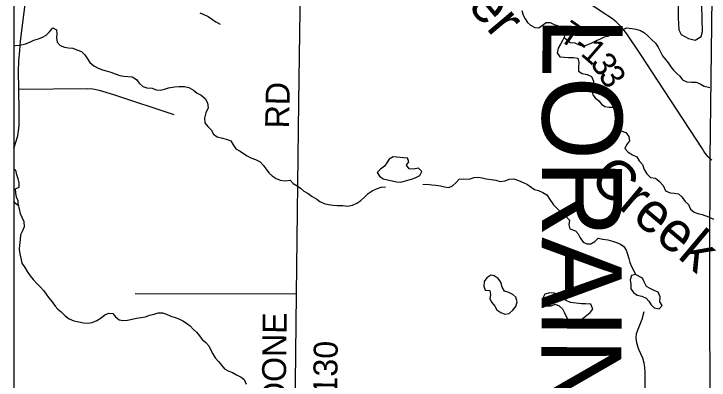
# Model space of a CAD drawing. Extents: x 0 to 34, y 0 to 23.3.
# Drawn here: x 2.1 to 3.746, y 16.642 to 17.508 of the extents above; entities that cross this region are included whole.
import ezdxf

# ---------------------------------------------------------------- set-up
doc = ezdxf.new("R2010")
doc.units = 0
for name, color, linetype in [('GM_X_Corporation', 7, 'Continuous'), ('GM_X_County_Text', 7, 'Continuous'), ('GM_X_Minor_Lake', 7, 'Continuous'), ('GM_X_Minor_River', 7, 'Continuous'), ('GM_X_Minor_River_Text', 7, 'Continuous'), ('GM_X_State_Route', 7, 'Continuous'), ('GM_X_Township_Road', 7, 'Continuous'), ('GM_X_Township_Road_Text', 7, 'Continuous'), ('SH_Data', 7, 'Continuous')]:
    doc.layers.add(name, color=color, linetype=linetype)

msp = doc.modelspace()

# ---------------------------------------------------------------- linework, layer by layer
at = {"layer": 'GM_X_Corporation'}
msp.add_lwpolyline([(3.7485, 16.4994), (3.7478, 16.9197), (3.7485, 17.166), (3.7547, 17.6732), (3.7576, 17.7551), (3.7612, 18.4843), (3.7626, 18.6108), (3.7645, 19.1388), (3.6409, 19.14), (3.2523, 19.139), (3.196, 19.1392), (3.1396, 19.139), (3.0823, 19.1395), (3.0258, 19.14), (2.969, 19.1395), (2.9286, 19.1404), (2.9131, 19.14), (2.6883, 19.1392), (2.4253, 19.1378), (2.3, 19.1383), (2.1, 19.138), (2.1, 14.1)], dxfattribs=at)
msp.add_lwpolyline([(3.7485, 16.4994), (3.7478, 16.9197), (3.7485, 17.166), (3.7547, 17.6732), (3.7576, 17.7551), (3.7612, 18.4843), (3.7626, 18.6108), (3.7645, 19.1388), (3.6409, 19.14), (3.2523, 19.139), (3.196, 19.1392), (3.1396, 19.139), (3.0823, 19.1395), (3.0258, 19.14), (2.969, 19.1395), (2.9286, 19.1404), (2.9131, 19.14), (2.6883, 19.1392), (2.4253, 19.1378), (2.3, 19.1383), (2.1, 19.138), (2.1, 14.1)], dxfattribs=at)
at = {"layer": 'GM_X_Minor_Lake'}
for points in [[(3.032, 17.1668), (2.9978, 17.1693), (2.9883, 17.1642), (2.9831, 17.1558), (2.9772, 17.1477), (2.9678, 17.1408), (2.9599, 17.1327), (2.9657, 17.124), (2.9741, 17.1177), (2.9848, 17.1152), (2.9958, 17.113)], [(2.9958, 17.113), (3.0057, 17.1105), (3.0164, 17.1095), (3.0296, 17.1138), (3.0413, 17.1167), (3.0504, 17.1198), (3.061, 17.1253), (3.0658, 17.1352), (3.0577, 17.1427), (3.046, 17.1403), (3.0357, 17.1413), (3.0295, 17.1499), (3.0351, 17.158), (3.032, 17.1671)], [(2.9958, 17.113), (3.0057, 17.1105), (3.0164, 17.1095), (3.0296, 17.1138), (3.0413, 17.1167), (3.0504, 17.1198), (3.061, 17.1253), (3.0658, 17.1352), (3.0577, 17.1427), (3.046, 17.1403), (3.0357, 17.1413), (3.0295, 17.1499), (3.0351, 17.158), (3.032, 17.1668)], [(2.1047, 17.0845), (2.1034, 17.094), (2.1125, 17.0979), (2.1127, 17.1081), (2.1099, 17.1176), (2.1068, 17.1274), (2.1048, 17.1381), (2.1, 17.1397)], [(2.1, 17.0638), (2.1015, 17.0613), (2.11, 17.0557), (2.1098, 17.0656), (2.1063, 17.0746), (2.1047, 17.0845)], [(3.5723, 16.8914), (3.5628, 16.889), (3.5595, 16.8791), (3.5612, 16.8677), (3.5609, 16.8578), (3.5671, 16.8484), (3.5759, 16.8424), (3.5869, 16.8403), (3.5969, 16.8355), (3.6034, 16.8283), (3.6088, 16.8197), (3.6161, 16.8126)], [(3.6161, 16.8126), (3.6276, 16.8104), (3.6347, 16.8177), (3.6296, 16.8268), (3.6306, 16.8382), (3.6259, 16.8499), (3.6164, 16.8532), (3.6065, 16.8584), (3.5981, 16.8632), (3.5934, 16.8723), (3.5883, 16.8829), (3.5723, 16.8914)], [(3.2294, 16.89), (3.2196, 16.8834), (3.2133, 16.875), (3.2127, 16.8636), (3.2158, 16.8545), (3.2268, 16.8535), (3.2285, 16.844), (3.2267, 16.8341), (3.2314, 16.8251), (3.2391, 16.8165), (3.2437, 16.8078), (3.2529, 16.8014), (3.2625, 16.7974), (3.2731, 16.7994)], [(3.229, 16.8897), (3.2196, 16.8834), (3.2133, 16.875), (3.2127, 16.8636), (3.2158, 16.8545), (3.2268, 16.8535), (3.2285, 16.844), (3.2267, 16.8341), (3.2314, 16.8251), (3.2391, 16.8165), (3.2437, 16.8078), (3.2529, 16.8014), (3.2625, 16.7974), (3.2731, 16.7994)], [(3.2731, 16.7994), (3.2813, 16.8071), (3.2888, 16.8156), (3.2917, 16.827), (3.2889, 16.838), (3.2813, 16.844), (3.2717, 16.8484), (3.2618, 16.8517), (3.2564, 16.8611), (3.2528, 16.8736), (3.2466, 16.8815), (3.2374, 16.8882), (3.229, 16.8897)], [(3.4178, 16.8252), (3.4075, 16.8296), (3.3972, 16.836), (3.3884, 16.8415), (3.3792, 16.8471), (3.3689, 16.8481), (3.3572, 16.8449), (3.3524, 16.8354), (3.3533, 16.8248), (3.3617, 16.8173), (3.372, 16.8174), (3.3818, 16.8209), (3.3913, 16.8173), (3.399, 16.8098), (3.4041, 16.8007)], [(3.4041, 16.8007), (3.408, 16.792), (3.4134, 16.7815), (3.4241, 16.7782), (3.4351, 16.7806), (3.4445, 16.7857), (3.4569, 16.7949), (3.4644, 16.8015), (3.4708, 16.8092), (3.4661, 16.8209), (3.4539, 16.8222), (3.444, 16.8217), (3.4178, 16.8252)]]:
    msp.add_lwpolyline(points, dxfattribs=at)
at = {"layer": 'GM_X_Minor_River'}
for points in [[(2.5406, 17.5102), (2.5494, 17.5062), (2.5604, 17.5014), (2.5704, 17.4946), (2.5784, 17.4891), (2.5884, 17.4831)], [(3.3029, 17.5155), (3.3061, 17.5049), (3.3104, 17.4958), (3.3162, 17.4875), (3.3231, 17.4808), (3.3334, 17.4756), (3.3433, 17.4746), (3.3516, 17.4811), (3.3602, 17.4873), (3.3697, 17.4874), (3.3793, 17.4826), (3.3888, 17.4793), (3.3976, 17.4734), (3.4034, 17.4658), (3.4039, 17.4541), (3.3991, 17.4449), (3.3943, 17.4365), (3.3887, 17.4269), (3.3866, 17.4155), (3.3927, 17.4064), (3.403, 17.4051), (3.4133, 17.4044), (3.425, 17.4046), (3.4353, 17.4032), (3.4381, 17.3926), (3.4367, 17.3819), (3.4372, 17.3724), (3.4453, 17.3665), (3.4578, 17.364), (3.4674, 17.3599), (3.4724, 17.349), (3.4726, 17.3372), (3.4685, 17.3261), (3.4706, 17.3166), (3.4767, 17.3091), (3.4855, 17.3024), (3.4913, 17.2941), (3.4994, 17.2889), (3.5093, 17.2871), (3.5195, 17.2873), (3.5298, 17.2851), (3.5363, 17.278), (3.538, 17.2678), (3.5324, 17.2582), (3.5276, 17.2479), (3.5296, 17.2369), (3.5381, 17.2313), (3.5487, 17.2272), (3.5561, 17.2178), (3.5577, 17.2076), (3.551, 17.1984), (3.5469, 17.1892), (3.5546, 17.181), (3.5646, 17.1743), (3.5749, 17.1698), (3.5807, 17.1604)], [(2.1, 17.4324), (2.1034, 17.4328), (2.1144, 17.4341), (2.1276, 17.4373), (2.1378, 17.4409), (2.1469, 17.4455), (2.1579, 17.4487), (2.1677, 17.4523), (2.1767, 17.4577), (2.1839, 17.465), (2.1921, 17.4746), (2.2009, 17.4701), (2.2018, 17.4603), (2.2011, 17.4508), (2.2028, 17.4405), (2.2093, 17.433), (2.2196, 17.4294), (2.2295, 17.4276), (2.2398, 17.4266), (2.2493, 17.4229), (2.26, 17.4185), (2.2681, 17.411), (2.2739, 17.4016), (2.2801, 17.3925), (2.2889, 17.3851), (2.2996, 17.3795), (2.3095, 17.3754), (2.3186, 17.3729), (2.3293, 17.3696), (2.34, 17.3656), (2.3507, 17.3623), (2.3602, 17.3601), (2.3697, 17.3599), (2.3803, 17.3585), (2.3907, 17.3525), (2.3965, 17.3435), (2.4053, 17.336), (2.4148, 17.3327), (2.4274, 17.3317), (2.4365, 17.3284), (2.4468, 17.3271), (2.4563, 17.3295), (2.4661, 17.333), (2.4805, 17.3351), (2.4915, 17.336), (2.5036, 17.3358), (2.5143, 17.334), (2.525, 17.3277), (2.5342, 17.3202), (2.5438, 17.3154), (2.5533, 17.3079), (2.5584, 17.2973), (2.5597, 17.2856), (2.5541, 17.2741), (2.5516, 17.2608), (2.5518, 17.2502), (2.5595, 17.2415), (2.5672, 17.2336), (2.573, 17.2235), (2.5814, 17.2167), (2.591, 17.2142), (2.6024, 17.2113), (2.6138, 17.2076), (2.6196, 17.1982), (2.6258, 17.1888), (2.6358, 17.1829), (2.6438, 17.1776), (2.6522, 17.1721), (2.6614, 17.1676), (2.6721, 17.1636), (2.6832, 17.1576), (2.6905, 17.1498), (2.6974, 17.1407), (2.704, 17.1321), (2.7117, 17.125), (2.7212, 17.1182), (2.7308, 17.1142), (2.7426, 17.1128), (2.7539, 17.1141), (2.7616, 17.1066), (2.7708, 17.101), (2.7789, 17.0954), (2.7869, 17.0887)], [(3.4029, 17.4521), (3.4082, 17.4473), (3.417, 17.4402), (3.428, 17.4392), (3.4383, 17.4348), (3.449, 17.4315), (3.4596, 17.435), (3.4687, 17.4389), (3.4796, 17.4448), (3.4887, 17.4487), (3.4989, 17.4534), (3.5091, 17.4562), (3.5197, 17.4605), (3.5302, 17.4648), (3.5389, 17.4695), (3.551, 17.4746), (3.5632, 17.4728), (3.5731, 17.4714), (3.5837, 17.4685), (3.5933, 17.4626), (3.601, 17.4558), (3.6098, 17.4468), (3.619, 17.4382), (3.626, 17.4288), (3.6311, 17.4179), (3.6357, 17.4088), (3.6427, 17.3998), (3.6496, 17.3919), (3.6558, 17.3828), (3.6623, 17.375), (3.67, 17.3671), (3.6773, 17.3603), (3.6835, 17.3521), (3.6938, 17.3469), (3.7045, 17.3459), (3.7155, 17.346), (3.7254, 17.3427), (3.7342, 17.3367), (3.7481, 17.3338)], [(3.4039, 17.4541), (3.4038, 17.4541)], [(3.5807, 17.1604), (3.5888, 17.1514), (3.5927, 17.1397), (3.5986, 17.1295), (3.6078, 17.1209), (3.6192, 17.1191), (3.628, 17.1124), (3.6376, 17.1015), (3.6427, 17.0894), (3.6542, 17.0843), (3.6637, 17.084), (3.6739, 17.0819), (3.6816, 17.0747), (3.6894, 17.0638), (3.6974, 17.0571), (3.7025, 17.0461), (3.7109, 17.039), (3.7197, 17.0353), (3.7296, 17.0332), (3.7451, 17.0276)], [(3.0684, 17.1045), (3.0779, 17.105), (3.0893, 17.1036), (3.0992, 17.1026), (3.1102, 17.1012), (3.1194, 17.0987), (3.13, 17.0973), (3.1387, 17.1012), (3.1474, 17.1093), (3.1545, 17.117), (3.164, 17.1175), (3.178, 17.1169), (3.1897, 17.1205), (3.1992, 17.1217), (3.2087, 17.1199), (3.2186, 17.1178), (3.23, 17.1164), (3.2411, 17.1147), (3.2517, 17.1114), (3.2631, 17.1127), (3.2726, 17.1166), (3.2839, 17.1179), (3.2946, 17.1138), (3.3057, 17.109), (3.316, 17.1046), (3.3248, 17.0979), (3.3325, 17.0923), (3.342, 17.0897), (3.3527, 17.0849), (3.3619, 17.0797), (3.3688, 17.0684), (3.3781, 17.056), (3.3854, 17.0485), (3.3935, 17.0406), (3.4023, 17.0366), (3.4081, 17.0279), (3.4154, 17.02), (3.4144, 17.009), (3.4164, 16.9992), (3.4297, 16.9948), (3.4363, 16.9876), (3.4413, 16.9778), (3.4483, 16.968), (3.4567, 16.9636), (3.4662, 16.9637), (3.476, 16.9695), (3.4839, 16.9769), (3.4945, 16.9751), (3.5063, 16.9737), (3.5174, 16.9701), (3.5269, 16.9668), (3.5364, 16.9631), (3.5441, 16.9575), (3.5495, 16.9488), (3.5531, 16.9394), (3.5562, 16.9295), (3.5586, 16.9201), (3.5625, 16.9102), (3.568, 16.9001), (3.5723, 16.8914)], [(2.7869, 17.0887), (2.7965, 17.0831), (2.8064, 17.0757), (2.8171, 17.0697), (2.8248, 17.0641), (2.8344, 17.0593), (2.845, 17.0572), (2.856, 17.0554), (2.8659, 17.0548), (2.8788, 17.0545), (2.8899, 17.0532), (2.9016, 17.0552), (2.9118, 17.0599), (2.9212, 17.0665), (2.9306, 17.0746), (2.9392, 17.0827), (2.9483, 17.0896), (2.9585, 17.0936), (2.9694, 17.0979), (2.98, 17.0988)], [(2.1099, 17.0572), (2.1127, 17.0455), (2.1151, 17.0356), (2.119, 17.0269), (2.1234, 17.0164), (2.1246, 17.0038), (2.1202, 16.9943), (2.1154, 16.9855), (2.1148, 16.9737), (2.1134, 16.9612), (2.1124, 16.9505), (2.114, 16.9403), (2.1165, 16.93), (2.1189, 16.9183), (2.1255, 16.9081), (2.1317, 16.8983), (2.1386, 16.8882), (2.1459, 16.8795), (2.1544, 16.8701), (2.1629, 16.8615), (2.1698, 16.8532), (2.1764, 16.845), (2.1818, 16.8371), (2.1906, 16.8269), (2.198, 16.8168), (2.2038, 16.8092), (2.2118, 16.8029), (2.221, 16.7939), (2.2306, 16.7864), (2.2421, 16.7816), (2.2535, 16.7795), (2.2645, 16.777), (2.2755, 16.7763), (2.2854, 16.7776), (2.296, 16.7823), (2.3065, 16.7889), (2.3152, 16.7958), (2.3246, 16.8001), (2.3345, 16.7991), (2.3403, 16.7916), (2.3491, 16.7845), (2.3586, 16.7827), (2.3692, 16.7836), (2.3798, 16.786), (2.3901, 16.7877), (2.4011, 16.7897), (2.412, 16.7914), (2.4211, 16.7949), (2.4321, 16.7977), (2.4415, 16.8009), (2.4522, 16.8006), (2.4617, 16.7977), (2.472, 16.7925), (2.4816, 16.7893), (2.4907, 16.7867), (2.4999, 16.7815), (2.5091, 16.7759), (2.5175, 16.77), (2.5248, 16.7617), (2.5321, 16.7546), (2.5398, 16.7459), (2.546, 16.738), (2.5548, 16.7302), (2.5614, 16.7223), (2.566, 16.7125), (2.5707, 16.7034), (2.5765, 16.694), (2.5846, 16.6854), (2.5915, 16.6767), (2.5985, 16.6684), (2.6088, 16.6629), (2.618, 16.6596), (2.6271, 16.6544), (2.6378, 16.6488), (2.6455, 16.6432), (2.6502, 16.6323)], [(3.7451, 17.0276), (3.7569, 17.0223)]]:
    msp.add_lwpolyline(points, dxfattribs=at)
at = {"layer": 'GM_X_State_Route'}
msp.add_lwpolyline([(2.1, 17.1891), (2.1095, 17.2191), (2.1127, 17.2429), (2.1121, 17.2784), (2.1115, 17.3299), (2.1111, 17.372), (2.1118, 17.3962), (2.114, 17.4209), (2.1159, 17.4435), (2.1307, 17.562)], dxfattribs=at)
at = {"layer": 'GM_X_Township_Road'}
msp.add_line((2.7694, 16.8449), (2.387, 16.846), dxfattribs=at)
for points in [[(2.7651, 16.4956), (2.7694, 16.8449), (2.7747, 17.2987), (2.7792, 17.6257), (2.7816, 17.8613)], [(3.5421, 17.4721), (3.5408, 17.4736), (3.5334, 17.4815), (3.5263, 17.4889), (3.5151, 17.4973), (3.5062, 17.5028), (3.4993, 17.508), (3.4602, 17.534), (3.4468, 17.5424), (3.4368, 17.5505), (3.4286, 17.5576), (3.4224, 17.565), (3.4186, 17.5715), (3.4158, 17.5784), (3.4136, 17.5856), (3.4115, 17.5958), (3.4072, 17.6297), (3.3995, 17.7009), (3.3945, 17.7543)], [(3.6654, 17.6328), (3.6709, 17.6156), (3.6722, 17.6077), (3.6719, 17.5609), (3.6731, 17.4985), (3.6743, 17.4702), (3.6801, 17.4587), (3.6978, 17.4496), (3.713, 17.4459), (3.7278, 17.4542), (3.7307, 17.4657), (3.7283, 17.5581), (3.7289, 17.6156), (3.7247, 17.6349), (3.7153, 17.6506), (3.708, 17.6597), (3.6894, 17.6866), (3.679, 17.7026), (3.6756, 17.7125), (3.6719, 17.7253), (3.6709, 17.7428), (3.6711, 17.7544)], [(3.7529, 17.1614), (3.7442, 17.1698), (3.7399, 17.1741), (3.7368, 17.1784), (3.7339, 17.1829), (3.7306, 17.1882), (3.6256, 17.3488), (3.584, 17.4125), (3.5516, 17.4605), (3.5421, 17.4721)], [(2.1115, 17.3299), (2.2753, 17.3311), (2.2872, 17.3305), (2.3021, 17.3273), (2.3355, 17.3168), (2.4786, 17.2694)], [(3.5937, 16.5023), (3.5952, 16.6435), (3.5945, 16.6595), (3.5942, 16.6719), (3.5925, 16.6817), (3.5891, 16.6938), (3.5802, 16.7141), (3.578, 16.719), (3.575, 16.73), (3.5733, 16.7411), (3.574, 16.752), (3.5782, 16.7623), (3.5881, 16.7858), (3.5924, 16.8041)]]:
    msp.add_lwpolyline(points, dxfattribs=at)
at = {"layer": 'SH_Data'}
msp.add_line((2.1, 20.9), (2.1, 14.1), dxfattribs=at)

# ---------------------------------------------------------------- texts
at = {"layer": 'GM_X_County_Text'}
msp.add_text('LORAIN COUNTY', height=0.189394, rotation=269.7988, dxfattribs=at).set_placement((3.352, 17.5005))
at = {"layer": 'GM_X_Minor_River_Text'}
for s, rotation, p in [('Baker', 309.9855, (3.0312, 17.6951)), ('Creek', 319.9881, (3.4586, 17.1088))]:
    msp.add_text(s, height=0.09475, rotation=rotation, dxfattribs=at).set_placement(p)
at = {"layer": 'GM_X_Township_Road_Text'}
for s, height, rotation, p in [('T', 0.0568, 325.2615, (3.3869, 17.4483)), ('-', 0.0568, 324.8507, (3.4218, 17.4242)), ('1', 0.0568, 318.8885, (3.4396, 17.4117)), ('3', 0.0568, 303.4794, (3.4633, 17.3917)), ('3', 0.0568, 302.7346, (3.4825, 17.3627)), ('RD', 0.05682, 89.0128, (2.7516, 17.2365)), ('BOONE', 0.05682, 89.4014, (2.7432, 16.5271)), ('T-130', 0.05682, 89.1579, (2.8642, 16.5355))]:
    msp.add_text(s, height=height, rotation=rotation, dxfattribs=at).set_placement(p)

doc.saveas('drawing.dxf')
